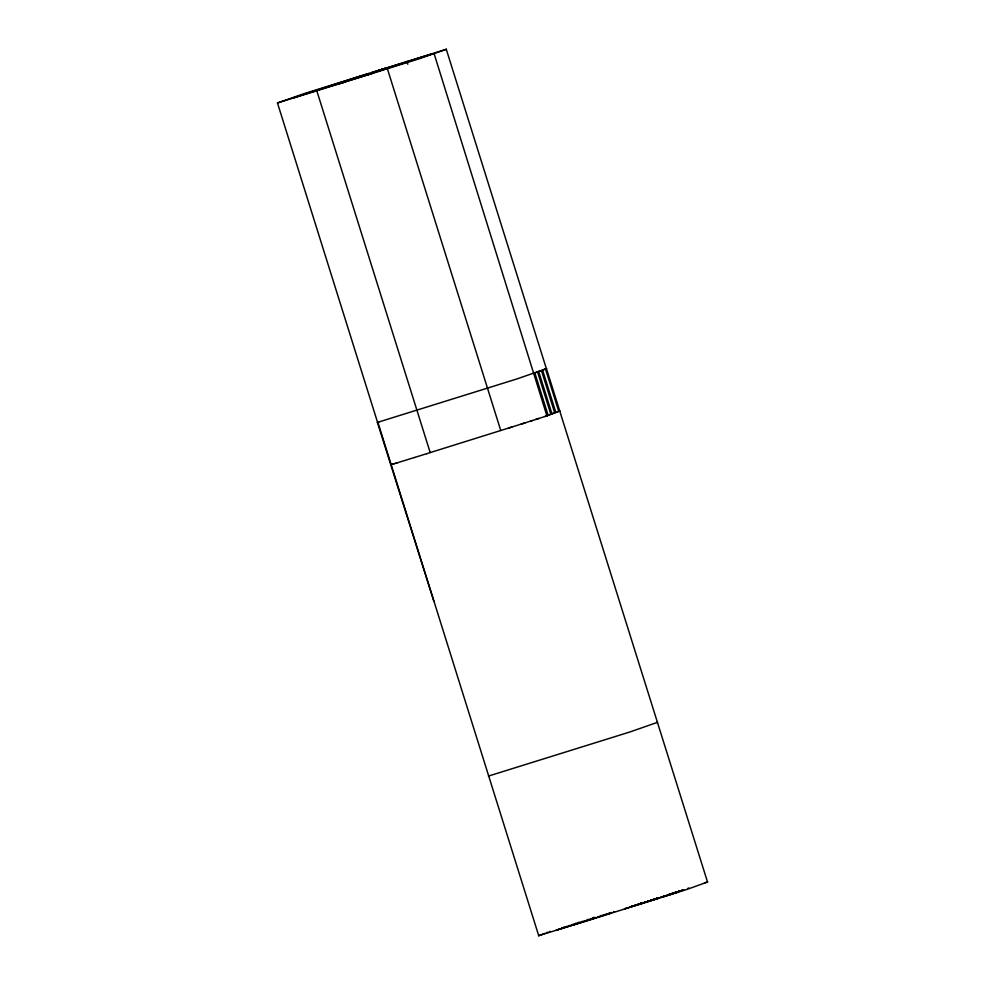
<?xml version="1.0" encoding="UTF-8"?>
<svg xmlns="http://www.w3.org/2000/svg" width="985" height="985" viewBox="0 0 985 985"><rect width="100%" height="100%" fill="white"/><g stroke="black" fill="none" stroke-linecap="round" stroke-linejoin="round"><path stroke-width="1.48" d="M556.217 930.185L565.255 927.488M277.462 102.957L418.957 58.866L446.451 49.25L304.808 93.415L277.462 102.957L377.563 422.343L378.314 422.06M539.472 935.393L538.549 935.75L596.713 917.651M574.23 924.817L686.385 889.615L707.686 881.969L704.423 882.905M387.006 67.817L379.914 69.947M433.868 601.256L377.403 422.417L379.003 421.839M391.759 464.317L391.464 464.526M544.84 416.544L559.985 410.893L559.357 411.053M489.348 775.724L488.437 776.082L630.08 731.917L657.574 722.3L656.773 722.51M540.223 935.097L542.489 934.236M543.252 933.952L544.767 933.374M546.281 932.795L547.795 932.229M549.31 931.65L550.061 931.367M345.452 81.681L344.085 82.137M678.419 891.942L675.525 892.915M556.476 930.099L561.487 928.461M547.217 415.756L535.741 419.475M683.701 889.923L681.891 890.526M614.554 911.581L613.458 911.938M688.737 887.965L688.047 888.199M563.888 927.341L561.942 928.005L564.331 927.328M632.789 905.781L631.693 906.138L633.466 905.707M606.625 914.486L609.937 913.378L606.415 914.4M628.085 907.641L624.527 908.823L628.27 907.739M379.656 70.034L371.616 72.582M565.956 926.676L566.584 926.466M628.639 907.468L631.2 906.643M680.857 890.859L678.283 891.684M539.041 418.428L530.275 421.223M562.263 928.215L564.873 927.378M611.242 912.652L609.407 913.243M635.005 905.067L635.879 904.784M604.852 915.053L597.661 917.343M631.742 906.471L634.081 905.72M673.161 893.678L662.351 897.126M368.353 74.638L363.613 76.141M368.821 74.331L431.245 54.187L378.215 70.637L386.994 67.817M568.702 925.789L569.49 925.543M565.821 927.07L567.828 926.442M606.181 914.265L608.398 913.563M637.849 904.156L638.92 903.811M681.768 890.218L682.507 889.984M634.709 905.523L637.381 904.673M675.02 892.73L677.532 891.93M360.141 76.141L292.582 98.069L345.538 81.644M521.139 424.116L525.128 422.848M532.491 420.521L508.839 427.983M572.137 924.693L573.085 924.398M575.068 923.77L576.09 923.45M607.129 913.6L606.366 913.834L607.265 913.698M609.321 912.898L610.035 912.676M641.26 903.073L642.515 902.666M644.449 902.063L645.446 901.743M674.897 892.398L676.744 891.807M678.517 891.253L679.367 890.982M568.862 926.109L571.017 925.432M600.788 915.976L601.798 915.656M603.719 915.053L604.975 914.646M638.095 904.452L640.287 903.75M669.098 894.614L671.179 893.949M672.176 893.629L674.097 893.026M578.22 922.773L579.315 922.428M600.345 915.73L601.232 915.459M602.992 914.905L603.854 914.634M581.569 921.714L582.714 921.357M647.514 901.09L648.573 900.758M650.753 900.068L651.861 899.724M669.209 894.195L670.391 893.814M671.979 893.321L672.977 893.001M572.125 925.075L576.767 923.61M577.961 923.24L580.387 922.477M595.494 917.651L591 919.067M597.661 916.961L598.72 916.629M641.05 903.516L643.242 902.814M644.695 902.358L646.923 901.657M647.662 901.423L649.928 900.721M662.363 896.732L659.987 897.483M663.521 896.362L664.678 896.005M665.811 895.648L668.015 894.946M659.039 898.172L645.126 902.531M542.784 369.892L545.493 369.043L558.754 411.361L554.69 412.641M545.21 368.993L546.613 368.624L517.014 378.905L377.403 422.417M538.758 371.407L541.467 370.569L554.727 412.887L550.677 414.156M534.892 372.884L537.601 372.035L550.861 414.353L546.798 415.621M426.714 453.679L511.868 427.034M592.982 917.737L594.053 917.404M593.019 918.032L594.866 917.454M587.442 919.867L588.624 919.497M590.397 918.943L592.145 918.389M655.247 898.652L653.326 899.157M656.392 898.295L657.537 897.938M584.61 921.061L586.383 920.507M589.843 919.424L587.54 920.15L589.806 919.522M654.089 899.33L655.838 898.776M656.429 898.591L658.805 897.852M581.618 922.095L586.838 920.458M650.691 900.475L652.981 899.761M653.745 899.527L658.596 898M368.821 73.456L360.424 76.042M414.365 457.533L426.862 453.642M656.786 898.086L657.684 897.803M587.306 919.818L588.476 919.448M593.29 918.032L594.423 917.688M663.373 896.104L664.247 895.833M583.44 921.431L581.704 921.972M647.453 901.398L649.595 900.733M650.703 900.388L652.944 899.687M660.935 897.273L662.068 896.929M580.559 922.329L575.154 924.004M590.544 919.3L596.097 917.577M644.104 902.839L629.477 907.37M414.426 457.508L397.608 462.691M650.851 899.921L651.664 899.674M669 894.355L670.059 894.035M672.09 893.395L674.011 892.804M577.493 922.871L579.143 922.354M603.768 914.782L604.692 914.499M643.414 902.642L637.886 904.353M644.387 902.346L646.406 901.718M663.176 896.584L665.331 895.907M666.365 895.587L668.347 894.983M572.223 924.915L574.144 924.324M597.452 917.158L599.459 916.53M566.153 927.205L571.103 925.678M343.839 82.334L336.759 84.476L363.33 76.239M644.535 901.878L645.15 901.694M674.922 892.521L676.646 891.991M575.929 923.351L574.501 923.782M669.295 894.688L678.271 891.979M570.438 925.469L568.776 925.974M600.099 916.333L602.463 915.607M640.742 903.036L641.728 902.74M678.234 891.511L680.29 890.883M609.383 913.046L611.217 912.492M635.017 905.227L636.864 904.673M567.274 926.442L565.944 926.836M603.534 915.274L605.861 914.572M396.45 463.048L397.681 462.667M554.74 412.432L555.848 412.087M395.391 463.369L396.549 463.012M555.22 412.284L556.821 411.804M394.443 463.652L395.502 463.332M681.903 890.391L683.43 889.935M556.168 412.001L556.993 411.755M394.529 463.627L392.867 464.12M391.735 464.452L392.978 464.083M546.453 368.649L707.538 882.043M446.291 49.324L546.38 368.71M542.587 370.138L555.848 412.456M538.721 371.604L551.982 413.934M534.88 373.069L548.14 415.387M434.188 53.929L546.909 415.855M406.916 61.39L407.802 64.247M387.413 68.815L500.762 430.519M316.838 90.891L430.199 452.595M377.895 422.257L538.709 935.676M366.321 75.155L373.352 73.013L366.321 75.155"/></g></svg>
